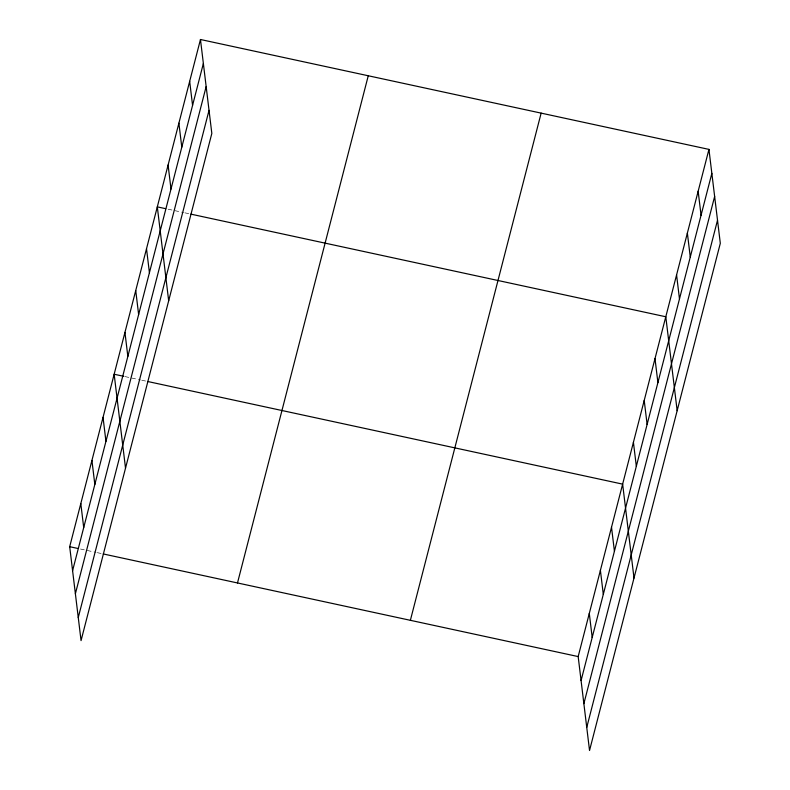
<?xml version="1.0" encoding="UTF-8"?>
<svg xmlns="http://www.w3.org/2000/svg" width="790" height="790" viewBox="0 0 790 790"><rect width="100%" height="100%" fill="white"/><g stroke="black" fill="none" stroke-linecap="round" stroke-linejoin="round"><path stroke-width="0.59" stroke-dasharray="3.95 2.96" d="M168.092 209.202L183.675 212.569M184.87 212.826L189.669 213.863M124.939 376.573L140.521 379.941M141.716 380.207L146.515 381.244M80.481 549.02L96.064 552.388M97.259 552.654L102.048 553.681"/><path stroke-width="1.19" d="M200.463 39.5L211.829 133.421L81.054 640.611L69.688 546.69L200.463 39.5L708.946 149.389L720.312 243.31L589.538 750.5L578.171 656.579L708.946 149.389M72.591 570.686L203.366 63.496M75.386 593.764L206.16 86.574M78.259 617.533L209.034 110.343M237.494 582.951L368.259 75.761M410.375 620.318L541.14 113.128M581.075 680.575L711.849 173.385M583.869 703.653L714.644 196.453M586.743 727.422L717.518 220.232M165.693 208.688L157.309 206.871L168.675 300.793M190.864 214.13L665.792 316.76L677.158 410.682M123.744 376.317L114.155 374.243L125.521 468.164M147.71 381.501L622.639 484.132L634.005 578.053M69.688 546.69L78.082 548.507M103.253 553.948L578.171 656.579M698.153 191.229L701.056 215.226M687.369 233.08L690.272 257.066M676.576 274.92L679.479 298.916M654.999 358.601L657.902 382.597M644.215 400.451L647.119 424.447M633.422 442.291L636.325 466.288M611.519 527.246L614.423 551.242M600.4 570.36L603.303 594.356M589.291 613.465L592.194 637.461M189.669 81.34L192.572 105.337M178.886 123.191L181.789 147.177M168.092 165.031L170.995 189.027M146.515 248.722L149.419 272.708M135.732 290.562L138.635 314.558M124.939 332.402L127.842 356.399M103.036 417.357L105.939 441.353M91.926 460.471L94.83 484.468M80.807 503.586L83.71 527.572"/></g></svg>
